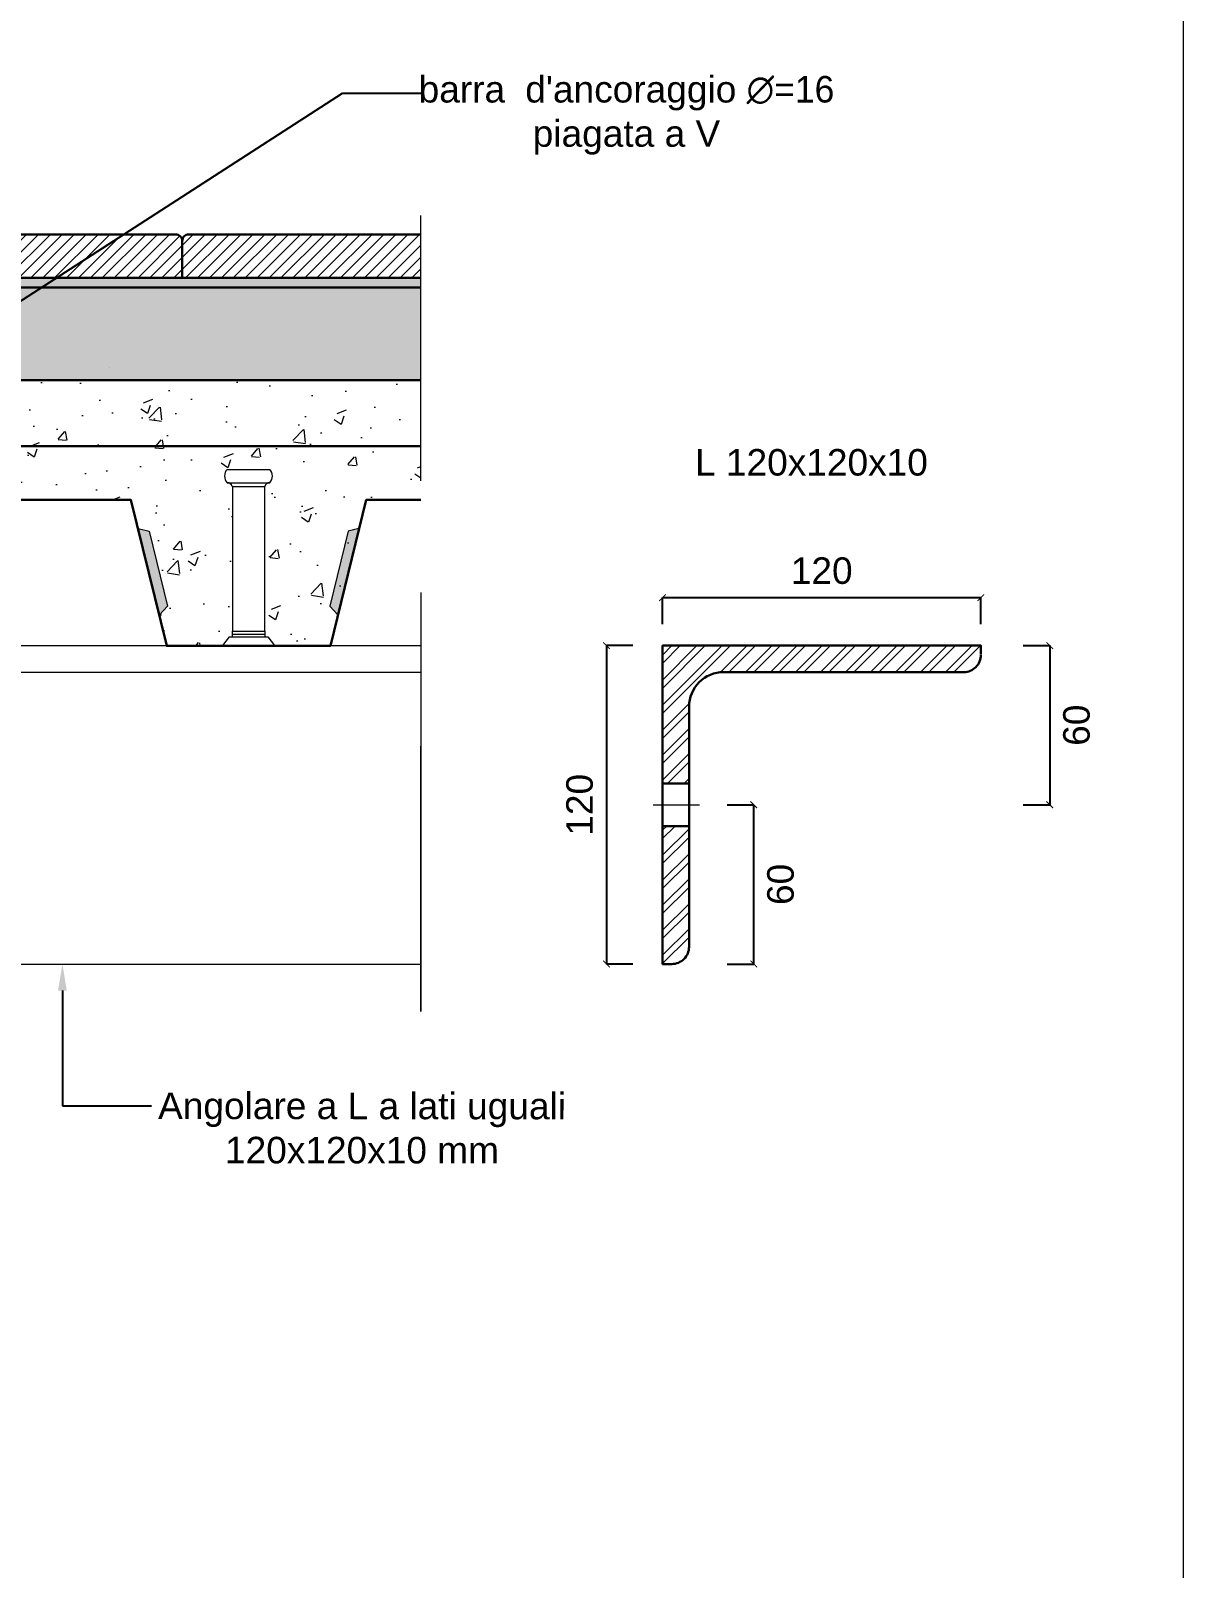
# Model space of a CAD drawing. Header units: millimetres. Extents: x 1415 to 3549, y 2194 to 4677.
# Drawn here: x 1787.846 to 1788.281, y 2312.79 to 2313.37 of the extents above; entities that cross this region are included whole.
import ezdxf
from ezdxf import colors
from ezdxf.entities.mleader import LeaderData, LeaderLine
from ezdxf.math import Vec2, Vec3

# ---------------------------------------------------------------- set-up
doc = ezdxf.new("R2010")
doc.units = ezdxf.units.MM
doc.linetypes.add('ACAD_ISO02W100', pattern=[15, 12, -3])
doc.linetypes.add('DASHDOT', pattern=[1, 0.5, -0.25, 0, -0.25])
doc.layers.get('0').update_dxf_attribs({"plot": 0})
for name, color, linetype, lineweight in [('CONNETTORE', 7, 'Continuous', 15), ('Layer3', 7, 'Continuous', 15), ('Layer4', 7, 'Continuous', 15), ('quote', 252, 'Continuous', 5), ('sezionato particolari', 7, 'Continuous', 30), ('sezione', 18, 'ACAD_ISO02W100', 20)]:
    doc.layers.add(name, color=color, linetype=linetype, lineweight=lineweight)
doc.layers.add('retini', color=7, linetype='DASHDOT', lineweight=9, true_color=0x636466)
doc.styles.get("Standard").update_dxf_attribs({"font": 'arial.ttf'})
doc.dimstyles.new('quote acciaio', dxfattribs={"dimtxt": 0.01, "dimasz": 0.0025, "dimexe": 0, "dimexo": 0, "dimgap": 0.005, "dimtad": 2, "dimdec": 0, "dimlfac": 1000, "dimzin": 0, "dimdsep": 46, "dimtxsty": 'Standard', "dimblk": 'ARCHTICK', "dimcen": 0, "dimclre": 252, "dimadec": 0, "dimazin": 0, "dimtfac": 1, "dimtdec": 0, "dimtofl": 0, "dimtmove": 0, "dimatfit": 3, "dimfxl": 0.01, "dimfxlon": 1, "dimtolj": 1, "dimtzin": 0, "dimarcsym": 0})
pattern_1 = [(45, (0, 0), (-0.004714634464, 0.004714634464), []), (45, (0.003143, 0), (-0.004714634464, 0.004714634464), [])]

# ---------------------------------------------------------------- blocks, each defined once
blk = doc.blocks.new('_ArchTick')
at = {"color": 0, "linetype": 'ByBlock', "const_width": 0.15}
blk.add_lwpolyline([(-0.5, -0.5), (0.5, 0.5)], dxfattribs=at)
blk = doc.blocks.new('*D864')
at = {"layer": 'Defpoints', "color": 0, "transparency": 16777216}
for p in [(1788.08432, 2313.13786), (1788.06319, 2313.01786), (1788.08432, 2313.01786)]:
    blk.add_point(p, dxfattribs=at)
at = {"layer": 'quote', "color": 252, "lineweight": -2, "transparency": 16777216}
for p, q in [((1788.07319, 2313.13786), (1788.06319, 2313.13786)), ((1788.07319, 2313.01786), (1788.06319, 2313.01786))]:
    blk.add_line(p, q, dxfattribs=at)
at = {"layer": 'quote', "color": 0, "linetype": 'Continuous', "lineweight": -2, "transparency": 16777216}
blk.add_line((1788.06319, 2313.13786), (1788.06319, 2313.01786), dxfattribs=at)
at = {"layer": 'quote', "color": 0, "lineweight": -2, "transparency": 16777216, "xscale": 0.0025, "yscale": 0.0025, "zscale": 0.0025}
for p, rotation in [((1788.06319, 2313.13786), 90), ((1788.06319, 2313.01786), 270)]:
    blk.add_blockref('_ArchTick', p, dxfattribs=dict(at, rotation=rotation))
at = {"layer": 'quote', "color": 0, "transparency": 16777216, "insert": (1788.05309, 2313.07786), "char_height": 0.01, "attachment_point": 5, "rotation": 90}
blk.add_mtext('\\A1;120', dxfattribs=at)
blk = doc.blocks.new('*D865')
at = {"layer": 'Defpoints', "color": 0, "transparency": 16777216}
for p in [(1788.09432, 2313.07786), (1788.11873, 2313.07786), (1788.08432, 2313.01786)]:
    blk.add_point(p, dxfattribs=at)
at = {"layer": 'quote', "color": 252, "lineweight": -2, "transparency": 16777216}
for p, q in [((1788.10873, 2313.07786), (1788.11873, 2313.07786)), ((1788.10873, 2313.01786), (1788.11873, 2313.01786))]:
    blk.add_line(p, q, dxfattribs=at)
at = {"layer": 'quote', "color": 0, "linetype": 'Continuous', "lineweight": -2, "transparency": 16777216}
blk.add_line((1788.11873, 2313.01786), (1788.11873, 2313.07786), dxfattribs=at)
at = {"layer": 'quote', "color": 0, "lineweight": -2, "transparency": 16777216, "xscale": 0.0025, "yscale": 0.0025, "zscale": 0.0025}
for p, rotation in [((1788.11873, 2313.07786), 90), ((1788.11873, 2313.01786), 270)]:
    blk.add_blockref('_ArchTick', p, dxfattribs=dict(at, rotation=rotation))
at = {"layer": 'quote', "color": 0, "transparency": 16777216, "insert": (1788.12883, 2313.04786), "char_height": 0.01, "attachment_point": 5, "rotation": 90}
blk.add_mtext('\\A1;60', dxfattribs=at)
blk = doc.blocks.new('*D866')
at = {"layer": 'Defpoints', "color": 0, "transparency": 16777216}
for p in [(1788.08432, 2313.13786), (1788.08432, 2313.07786), (1788.23028, 2313.07786)]:
    blk.add_point(p, dxfattribs=at)
at = {"layer": 'quote', "color": 252, "lineweight": -2, "transparency": 16777216}
for p, q in [((1788.22028, 2313.13786), (1788.23028, 2313.13786)), ((1788.22028, 2313.07786), (1788.23028, 2313.07786))]:
    blk.add_line(p, q, dxfattribs=at)
at = {"layer": 'quote', "color": 0, "linetype": 'Continuous', "lineweight": -2, "transparency": 16777216}
blk.add_line((1788.23028, 2313.13786), (1788.23028, 2313.07786), dxfattribs=at)
at = {"layer": 'quote', "color": 0, "lineweight": -2, "transparency": 16777216, "xscale": 0.0025, "yscale": 0.0025, "zscale": 0.0025}
for p, rotation in [((1788.23028, 2313.13786), 90), ((1788.23028, 2313.07786), 270)]:
    blk.add_blockref('_ArchTick', p, dxfattribs=dict(at, rotation=rotation))
at = {"layer": 'quote', "color": 0, "transparency": 16777216, "insert": (1788.24039, 2313.10786), "char_height": 0.01, "attachment_point": 5, "rotation": 90}
blk.add_mtext('\\A1;60', dxfattribs=at)
blk = doc.blocks.new('*D867')
at = {"layer": 'Defpoints', "color": 0, "transparency": 16777216}
for p in [(1788.20432, 2313.15595), (1788.08432, 2313.13786), (1788.20432, 2313.13786)]:
    blk.add_point(p, dxfattribs=at)
at = {"layer": 'quote', "color": 252, "lineweight": -2, "transparency": 16777216}
for p, q in [((1788.08432, 2313.14595), (1788.08432, 2313.15595)), ((1788.20432, 2313.14595), (1788.20432, 2313.15595))]:
    blk.add_line(p, q, dxfattribs=at)
at = {"layer": 'quote', "color": 0, "linetype": 'Continuous', "lineweight": -2, "transparency": 16777216}
blk.add_line((1788.08432, 2313.15595), (1788.20432, 2313.15595), dxfattribs=at)
at = {"layer": 'quote', "color": 0, "lineweight": -2, "transparency": 16777216, "xscale": 0.0025, "yscale": 0.0025, "zscale": 0.0025, "rotation": 180}
blk.add_blockref('_ArchTick', (1788.08432, 2313.15595), dxfattribs=at)
at = {"layer": 'quote', "color": 0, "lineweight": -2, "transparency": 16777216, "xscale": 0.0025, "yscale": 0.0025, "zscale": 0.0025}
blk.add_blockref('_ArchTick', (1788.20432, 2313.15595), dxfattribs=at)
at = {"layer": 'quote', "color": 0, "transparency": 16777216, "insert": (1788.14432, 2313.16605), "char_height": 0.01, "attachment_point": 5}
blk.add_mtext('\\A1;120', dxfattribs=at)

msp = doc.modelspace()

# ---------------------------------------------------------------- hatches: boundary and pattern name
at = {"layer": 'Layer4'}
h = msp.add_hatch(dxfattribs=at)
h.set_pattern_fill('AR-SAND', color=256, scale=0.00016)
h.set_pattern_definition([(37.5, (1785.996084, 2311.7065974), (-0.000256005, 0.007830612), [0, -0.00617728, 0, -0.0069088, 0, -0.006604]), (7.5, (1785.996084, 2311.706597), (0.007192373, 0.0114692), [0, -0.00333248, 0, -0.00556768, 0, -0.0021336]), (327.5, (1785.991085, 2311.7065974), (0.012655878, 2.2995e-05), [0, -0.002032, 0, -0.0073152, 0, -0.0095504]), (317.5, (1785.991085, 2311.706597), (0.012216903, 0.00356687), [0, -0.001016, 0, -0.00479552, 0, -0.0054864])])
h.paths.add_polyline_path([(1787.9932, 2313.27286), (1787.9932, 2313.2765), (1787.5883, 2313.2765), (1787.58824, 2313.27286)])
at = {"layer": 'Layer4', "true_color": 0xc7c8ca}
h = msp.add_hatch(dxfattribs=at)
h.set_pattern_fill('AR-CONC', color=9, scale=0.0002)
h.paths.add_polyline_path([(1787.92224, 2313.19786), (1787.93424, 2313.19786), (1787.93424, 2313.14326), (1787.92224, 2313.14326)])
edge = h.paths.add_edge_path()
edge.add_arc((1787.92298, 2313.20177), 0.00374, 138.00141, 221.99818)
edge.add_arc((1787.92024, 2313.1973), 0.00197, 89.02637, 90.97416, ccw=False)
edge.add_line((1787.92027, 2313.19927), (1787.93622, 2313.19927))
edge.add_arc((1787.93625, 2313.1973), 0.00197, 88.9758, 90.92149, ccw=False)
edge.add_arc((1787.93351, 2313.20177), 0.00374, 318.00038, 401.99838)
edge.add_line((1787.93629, 2313.20427), (1787.92021, 2313.20427))
h.paths.add_polyline_path([(1787.62232, 2313.19776), (1787.63432, 2313.19776), (1787.63432, 2313.14316), (1787.62232, 2313.14316)])
h.paths.add_polyline_path([(1787.9932, 2313.19286), (1787.9932, 2313.23786), (1787.58824, 2313.23786), (1787.58824, 2313.17578), (1787.59755, 2313.13786), (1787.65905, 2313.13786), (1787.67255, 2313.19286), (1787.73405, 2313.19286), (1787.74755, 2313.13786), (1787.80905, 2313.13786), (1787.82255, 2313.19286), (1787.88405, 2313.19286), (1787.89755, 2313.13786), (1787.95905, 2313.13786), (1787.97255, 2313.19286)])
at = {"layer": 'quote', "transparency": 33554687}
h = msp.add_hatch(color=256, dxfattribs=at)
h.dxf.hatch_style = 1
h.paths.add_polyline_path([(1787.81988, 2313.18197), (1787.81581, 2313.18104), (1787.80887, 2313.15277), (1787.81192, 2313.14952)])
h.paths.add_polyline_path([(1787.8908, 2313.18104), (1787.88672, 2313.18197), (1787.89469, 2313.14952), (1787.89774, 2313.15277)])
h = msp.add_hatch(color=256, dxfattribs=at)
h.dxf.hatch_style = 1
h.paths.add_polyline_path([(1787.96988, 2313.18197), (1787.96581, 2313.18104), (1787.95887, 2313.15277), (1787.96192, 2313.14952)])
at = {"layer": 'retini', "transparency": 33554687}
h = msp.add_hatch(dxfattribs=at)
h.set_pattern_fill('ANSI32', color=256, scale=0.0007)
h.set_pattern_definition(pattern_1)
h.paths.add_polyline_path([(1788.09432, 2313.06986), (1788.08432, 2313.06986), (1788.08432, 2313.01786), (1788.08782, 2313.01786, 0.414214), (1788.09432, 2313.02436)])
h.paths.add_polyline_path([(1788.04189, 2312.39042), (1788.12767, 2312.39042), (1788.12767, 2312.44436), (1788.04189, 2312.44436)], flags=9)
h.paths.add_polyline_path([(1785.46109, 2312.50648), (1785.73321, 2312.50648), (1785.73321, 2312.54386), (1785.46109, 2312.54386)], flags=9)
h.paths.add_polyline_path([(1786.92891, 2312.71958), (1787.02008, 2312.71958), (1787.02008, 2312.74018), (1786.92891, 2312.74018)], flags=9)
h.paths.add_polyline_path([(1787.11661, 2312.87244), (1787.11658, 2312.84647), (1787.13719, 2312.84645), (1787.13722, 2312.87242)], flags=9)
h.paths.add_polyline_path([(1786.81869, 2312.87247), (1786.8187, 2312.84651), (1786.83931, 2312.84651), (1786.8393, 2312.87248)], flags=9)
h.paths.add_polyline_path([(1787.39903, 2312.47464), (1787.39903, 2312.50063), (1787.37842, 2312.50063), (1787.37842, 2312.47464)], flags=9)
h.paths.add_polyline_path([(1786.58697, 2312.47406), (1786.58697, 2312.50005), (1786.56637, 2312.50005), (1786.56637, 2312.47406)], flags=9)
h.paths.add_polyline_path([(1785.34483, 2312.73866), (1785.3708, 2312.73866), (1785.3708, 2312.75366), (1785.34483, 2312.75366)], flags=9)
h.paths.add_polyline_path([(1785.3443, 2313.26109), (1785.37027, 2313.26109), (1785.37027, 2313.27609), (1785.3443, 2313.27609)], flags=9)
h.paths.add_polyline_path([(1785.94107, 2312.88675), (1785.94107, 2312.91274), (1785.92046, 2312.91274), (1785.92046, 2312.88675)], flags=9)
h.paths.add_polyline_path([(1785.49286, 2313.33332), (1785.58406, 2313.33332), (1785.58406, 2313.35393), (1785.49286, 2313.35393)], flags=9)
h.paths.add_polyline_path([(1786.04853, 2312.48953), (1786.2663, 2312.48953), (1786.2663, 2312.56052), (1786.04853, 2312.56052)], flags=9)
h.paths.add_polyline_path([(1786.48965, 2314.10507), (1786.75583, 2314.10507), (1786.75583, 2314.16946), (1786.48965, 2314.16946)], flags=9)
h.paths.add_polyline_path([(1785.55875, 2313.66795), (1785.58472, 2313.66795), (1785.58472, 2313.68856), (1785.55875, 2313.68856)], flags=9)
h.paths.add_polyline_path([(1785.40676, 2313.66213), (1785.4335, 2313.66209), (1785.43354, 2313.6827), (1785.4068, 2313.68274)], flags=9)
h.paths.add_polyline_path([(1785.40695, 2313.87871), (1785.43369, 2313.87871), (1785.43369, 2313.89932), (1785.40695, 2313.89932)], flags=9)
h.paths.add_polyline_path([(1785.55823, 2313.87869), (1785.5842, 2313.87869), (1785.5842, 2313.8993), (1785.55823, 2313.8993)], flags=9)
h.paths.add_polyline_path([(1787.84031, 2314.01155), (1787.93149, 2314.01155), (1787.93149, 2314.03216), (1787.84031, 2314.03216)], flags=9)
h.paths.add_polyline_path([(1787.23861, 2314.01155), (1787.33055, 2314.01155), (1787.33055, 2314.03216), (1787.23861, 2314.03216)], flags=9)
h.paths.add_polyline_path([(1786.52328, 2314.01155), (1786.61522, 2314.01155), (1786.61522, 2314.03216), (1786.52328, 2314.03216)], flags=9)
h.paths.add_polyline_path([(1785.67773, 2314.11273), (1785.76893, 2314.11273), (1785.76893, 2314.13334), (1785.67773, 2314.13334)], flags=9)
h.paths.add_polyline_path([(1785.85956, 2313.55498), (1785.85953, 2313.52825), (1785.88013, 2313.52822), (1785.88016, 2313.55496)], flags=9)
h.paths.add_polyline_path([(1785.56169, 2313.55502), (1785.5617, 2313.52828), (1785.5823, 2313.52829), (1785.58229, 2313.55503)], flags=9)
h.paths.add_polyline_path([(1786.99016, 2313.76347), (1786.99016, 2313.78945), (1786.96956, 2313.78945), (1786.96956, 2313.76347)], flags=9)
h.paths.add_polyline_path([(1786.17811, 2313.76288), (1786.17811, 2313.78887), (1786.15751, 2313.78887), (1786.15751, 2313.76288)], flags=9)
h.paths.add_polyline_path([(1786.10318, 2312.42392), (1786.20445, 2312.42392), (1786.20445, 2312.44452), (1786.10318, 2312.44452)], flags=9)
at = {"layer": 'retini'}
h = msp.add_hatch(dxfattribs=at)
h.set_pattern_fill('ANSI31', color=256, scale=0.001)
h.set_pattern_definition([(45, (0, 0), (-0.0022450640303, 0.0022450640303), [])])
h.paths.add_polyline_path([(1787.70328, 2313.29036, 0.414214), (1787.70078, 2313.29286), (1787.58824, 2313.29286), (1787.58824, 2313.2765), (1787.70328, 2313.2765)])
h.paths.add_polyline_path([(1787.90328, 2313.29036, 0.414214), (1787.90078, 2313.29286), (1787.70578, 2313.29286, 0.414214), (1787.70328, 2313.29036), (1787.70328, 2313.2765), (1787.90328, 2313.2765)])
edge = h.paths.add_edge_path()
edge.add_line((1787.9932, 2313.2765), (1787.9932, 2313.29286))
edge.add_line((1787.9932, 2313.29286), (1787.90578, 2313.29286))
edge.add_arc((1787.90578, 2313.29036), 0.0025, 90, 180)
edge.add_line((1787.90328, 2313.29036), (1787.90328, 2313.2765))
edge.add_line((1787.90328, 2313.2765), (1787.9932, 2313.2765))
at = {"layer": 'retini', "lineweight": 15}
h = msp.add_hatch(dxfattribs=at)
h.set_pattern_fill('AR-SAND', color=256, scale=0.0001)
h.set_pattern_definition([(37.5, (0, 0), (-0.0001600031296, 0.0048941323733), [0, -0.0038608, 0, -0.004318, 0, -0.0041275]), (7.5, (0, 0), (0.004495232831, 0.007168251006), [0, -0.0020828, 0, -0.0034798, 0, -0.0013335]), (327.5, (-0.003124, 0), (0.0079099237024, 1.4371847e-05), [0, -0.00127, 0, -0.004572, 0, -0.005969]), (317.5, (-0.003124, 0), (0.007635564525, 0.002229293233), [0, -0.000635, 0, -0.0029972, 0, -0.003429])])
h.paths.add_polyline_path([(1787.58824, 2313.27286), (1787.58824, 2313.23786), (1787.79597, 2313.23786), (1787.85022, 2313.27286)])
h.paths.add_polyline_path([(1787.9932, 2313.23786), (1787.9932, 2313.27286), (1787.85022, 2313.27286), (1787.79597, 2313.23786)])
at = {"layer": 'retini', "transparency": 33554687}
h = msp.add_hatch(dxfattribs=at)
h.set_pattern_fill('ANSI32', color=256, scale=0.0007)
h.set_pattern_definition(pattern_1)
h.paths.add_polyline_path([(1788.20432, 2313.13436), (1788.20432, 2313.13786), (1788.08432, 2313.13786), (1788.08432, 2313.08586), (1788.09432, 2313.08586), (1788.09432, 2313.11486, -0.414214), (1788.10732, 2313.12786), (1788.19782, 2313.12786, 0.414214)])

# ---------------------------------------------------------------- linework, layer by layer
at = {"layer": 'CONNETTORE'}
for p, q in [((1787.92021, 2313.20427), (1787.93629, 2313.20427)), ((1787.92021, 2313.19927), (1787.93629, 2313.19927)), ((1787.92213, 2313.19786), (1787.93437, 2313.19786)), ((1787.92224, 2313.19786), (1787.92224, 2313.19427)), ((1787.92224, 2313.19427), (1787.92224, 2313.14326)), ((1787.93424, 2313.19786), (1787.93424, 2313.14326)), ((1787.92206, 2313.14326), (1787.93444, 2313.14326)), ((1787.92206, 2313.14326), (1787.92206, 2313.14117)), ((1787.92206, 2313.14221), (1787.93444, 2313.14221)), ((1787.93444, 2313.14326), (1787.93444, 2313.14117)), ((1787.92092, 2313.14117), (1787.91843, 2313.13786)), ((1787.92092, 2313.14117), (1787.93558, 2313.14117)), ((1787.93558, 2313.14117), (1787.93807, 2313.13786))]:
    msp.add_line(p, q, dxfattribs=at)
for centre, radius, start, end in [((1787.92298, 2313.20177), 0.00374, 138.00162, 221.99838), ((1787.93351, 2313.20177), 0.00374, 318.00162, 41.99838), ((1787.92024, 2313.1973), 0.00197, 16.40132, 90.97363), ((1787.93626, 2313.1973), 0.00197, 89.02637, 163.59868)]:
    msp.add_arc(centre, radius, start, end, dxfattribs=at)
at = {"layer": 'Layer3'}
msp.add_lwpolyline([(1785.31059, 2314.18968), (1788.28059, 2314.18968), (1788.28059, 2312.20923), (1785.31059, 2312.20923)], close=True, dxfattribs=at)
at = {"layer": 'Layer4'}
msp.add_lwpolyline([(1787.8759, 2313.24286), (1787.8759, 2313.24286)], close=True, dxfattribs=at)
at = {"layer": 'Layer4', "color": 1, "lineweight": 30}
msp.add_lwpolyline([(1787.9932, 2313.21297), (1787.58824, 2313.21297)], dxfattribs=at)
at = {"layer": 'Layer4'}
for points in [[(1787.58824, 2313.17578), (1787.59755, 2313.13786), (1787.65905, 2313.13786), (1787.67255, 2313.19286), (1787.73405, 2313.19286), (1787.74755, 2313.13786), (1787.80905, 2313.13786), (1787.82255, 2313.19286), (1787.88405, 2313.19286), (1787.89755, 2313.13786), (1787.95905, 2313.13786), (1787.97255, 2313.19286), (1787.9932, 2313.19286)], [(1787.88672, 2313.18197), (1787.8908, 2313.18104), (1787.89774, 2313.15277), (1787.89469, 2313.14952)], [(1787.96988, 2313.18197), (1787.96581, 2313.18104), (1787.95887, 2313.15277), (1787.96192, 2313.14952)], [(1787.58824, 2313.13786), (1787.9932, 2313.13786)], [(1787.58824, 2313.12786), (1787.9932, 2313.12786)], [(1787.58824, 2313.01786), (1787.9932, 2313.01786)]]:
    msp.add_lwpolyline(points, dxfattribs=at)
at = {"layer": 'quote'}
for points in [[(1787.9932, 2313.15789), (1787.9932, 2312.99996)], [(1788.08082, 2313.07786), (1788.09822, 2313.07786)]]:
    msp.add_lwpolyline(points, dxfattribs=at)
at = {"layer": 'sezionato particolari'}
for points in [[(1787.58824, 2313.29286), (1787.70078, 2313.29286, -0.414214), (1787.70328, 2313.29036), (1787.70328, 2313.2765), (1787.70328, 2313.29036, -0.414214), (1787.70578, 2313.29286), (1787.90078, 2313.29286, -0.414214), (1787.90328, 2313.29036), (1787.90328, 2313.2765)], [(1787.9932, 2313.29286), (1787.90578, 2313.29286, 0.414214), (1787.90328, 2313.29036), (1787.90328, 2313.28086)], [(1788.08782, 2313.01786, 0.414214), (1788.09432, 2313.02436), (1788.09432, 2313.11486, -0.414214), (1788.10732, 2313.12786), (1788.19782, 2313.12786, 0.414214), (1788.20432, 2313.13436)]]:
    msp.add_lwpolyline(points, format="xyb", dxfattribs=at)
for points in [[(1787.9932, 2313.2765), (1787.58824, 2313.2765)], [(1787.9932, 2313.27286), (1787.58824, 2313.27286)], [(1787.9932, 2313.23786), (1787.58824, 2313.23786)], [(1787.58824, 2313.17536), (1787.59747, 2313.13776), (1787.65913, 2313.13776), (1787.67263, 2313.19276), (1787.73397, 2313.19276), (1787.74747, 2313.13776), (1787.80913, 2313.13776), (1787.82263, 2313.19276), (1787.88397, 2313.19276), (1787.89747, 2313.13776), (1787.95913, 2313.13776), (1787.97263, 2313.19276), (1787.9932, 2313.19276)], [(1788.08782, 2313.01786), (1788.08432, 2313.01786), (1788.08432, 2313.13786), (1788.20432, 2313.13786), (1788.20432, 2313.13461)], [(1788.08432, 2313.08586), (1788.09432, 2313.08586)], [(1788.08432, 2313.06986), (1788.09432, 2313.06986)]]:
    msp.add_lwpolyline(points, dxfattribs=at)
at = {"layer": 'sezione', "ltscale": 0.001}
msp.add_lwpolyline([(1787.9932, 2312.99996), (1787.9932, 2313.30479)], dxfattribs=at)

# ---------------------------------------------------------------- texts
at = {"layer": 'Layer4', "insert": (1788.09657, 2313.21194), "char_height": 0.01, "attachment_point": 1}
msp.add_mtext_dynamic_manual_height_columns('L 120x120x10', width=40.6484226, gutter_width=12.5, heights=[0], dxfattribs=at)

# ---------------------------------------------------------------- dimensions: what is measured, and where the dimension line sits
at = {"layer": 'quote'}
dim = msp.add_linear_dim(base=(1788.20432, 2313.15595), p1=(1788.08432, 2313.13786), p2=(1788.20432, 2313.13786), dimstyle='quote acciaio', dxfattribs=at)
dim.commit()
dim.dimension.update_dxf_attribs({"geometry": '*D867', "text_midpoint": (1788.14432, 2313.16605)})
for base, p1, p2, picture, middle in [((1788.06319, 2313.01786), (1788.08432, 2313.13786), (1788.08432, 2313.01786), '*D864', (1788.05309, 2313.07786)), ((1788.23028, 2313.07786), (1788.08432, 2313.13786), (1788.08432, 2313.07786), '*D866', (1788.24039, 2313.10786)), ((1788.11873, 2313.07786), (1788.08432, 2313.01786), (1788.09432, 2313.07786), '*D865', (1788.12883, 2313.04786))]:
    dim = msp.add_linear_dim(base=base, p1=p1, p2=p2, angle=90, dimstyle='quote acciaio', dxfattribs=at)
    dim.commit()
    dim.dimension.update_dxf_attribs({"geometry": picture, "text_midpoint": middle})

# ---------------------------------------------------------------- leaders
ml = msp.add_multileader_mtext('Standard', dxfattribs=at)
ml.set_content("barra {\\fBahnschrift Light|b0|i0|c0|p34; }d'ancoraggio {\\fBahnschrift Light|b0|i0|c0|p34;∅=16} piagata a V", color=256)
ml.set_leader_properties()
ml.build(insert=Vec2(0, 0))
ml.multileader.update_dxf_attribs({"dogleg_length": 0.03, "arrow_head_size": 0.01})
ctx = ml.context
ctx.base_point, ctx.char_height, ctx.arrow_head_size, ctx.landing_gap_size, ctx.plane_origin = Vec3(1787.99369, 2313.34608), 0.01, 0.01, 0.003, Vec3(1787.73858, 2313.18921)
ctx.text_align_type = 1
notes = []
notes.append((ctx, [(0, (1, 1, 0), (1787.96369, 2313.34608), (1, 0), 0.03, [(0, [(1787.77133, 2313.22196), (1787.96369, 2313.34608)], 0, [])])]))
ctx.mtext.insert, ctx.mtext.width, ctx.mtext.alignment, ctx.mtext.flow_direction = Vec3(1788.07073, 2313.35255), 0.1565238, 2, 5
ml = msp.add_multileader_mtext('Standard', dxfattribs=at)
ml.set_content('Angolare a L a lati uguali 120x120x10 mm', color=256)
ml.set_leader_properties()
ml.build(insert=Vec2(0, 0))
ml.multileader.update_dxf_attribs({"dogleg_length": 0.03, "arrow_head_size": 0.01})
ctx = ml.context
ctx.base_point, ctx.char_height, ctx.arrow_head_size, ctx.landing_gap_size, ctx.plane_origin, ctx.plane_x_axis, ctx.plane_y_axis = Vec3(1787.89165, 2312.96435), 0.01, 0.01, 0.003, Vec3(1787.71581, 2312.83786), Vec3(1, -0.000654), Vec3(0.000654, 1)
ctx.text_align_type = 1
notes.append((ctx, [(1, (1, 1, 0), (1787.86165, 2312.96437), (1, -0.000654), 0.03, [(0, [(1787.85812, 2313.01786), (1787.85812, 2312.96437)], 0, [])])]))
ctx.mtext.insert, ctx.mtext.text_direction, ctx.mtext.rotation, ctx.mtext.width, ctx.mtext.alignment, ctx.mtext.flow_direction = Vec3(1787.97106, 2312.96938), Vec3(1, -0.000654), 6.282531, 0.1800515, 2, 5
for ctx, leaders in notes:
    for number, flags, end, landing, length, lines in leaders:
        leader = LeaderData()
        leader.index, (leader.has_last_leader_line, leader.has_dogleg_vector, leader.attachment_direction) = number, flags
        leader.last_leader_point, leader.dogleg_vector, leader.dogleg_length = Vec3(end), Vec3(landing), length
        for number, points, colour, breaks in lines:
            line = LeaderLine()
            line.index, line.vertices, line.color, line.breaks = number, Vec3.list(points), colors.encode_raw_color(colour), breaks
            leader.lines.append(line)
        ctx.leaders.append(leader)

doc.saveas('drawing.dxf')
